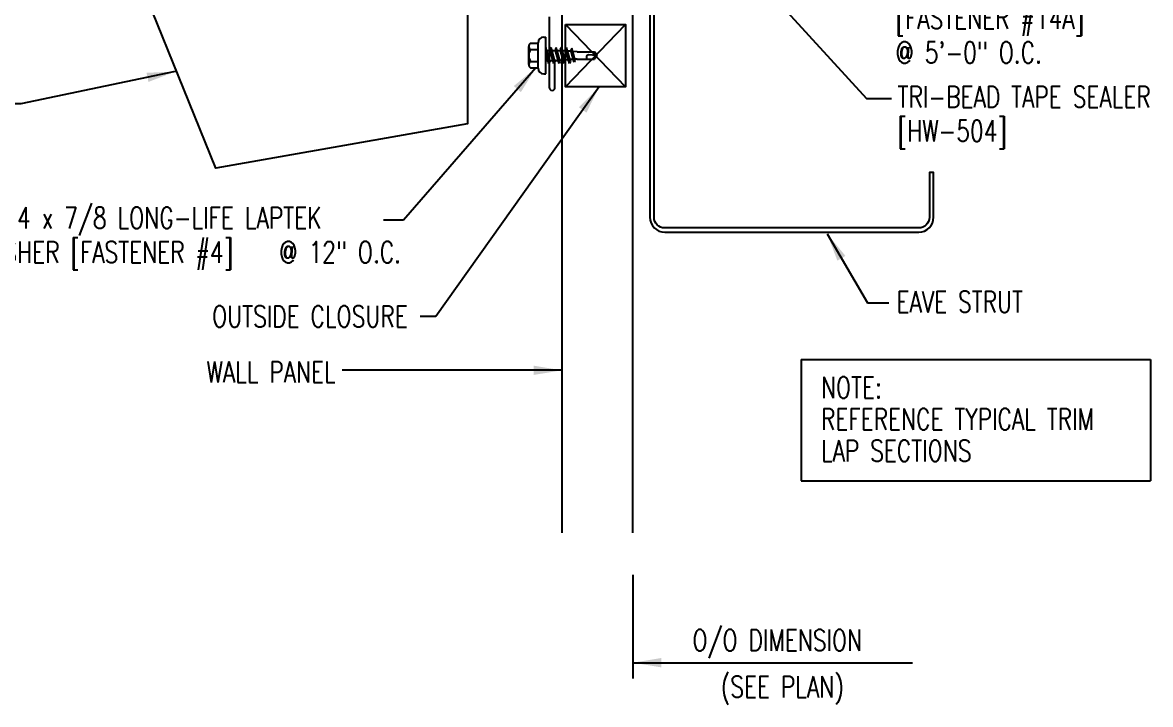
# Model space of a CAD drawing. Header units: inches. Extents: x 5.9 to 48.7, y 11.5 to 61.9.
# Drawn here: x 22.4 to 42.27, y 11.55 to 23.57 of the extents above; entities that cross this region are included whole.
import ezdxf
from ezdxf.enums import TextEntityAlignment as Align

# ---------------------------------------------------------------- set-up
doc = ezdxf.new("R2010")
doc.units = ezdxf.units.IN
doc.header["$MEASUREMENT"] = 0
for name, color, linetype in [('CLO', 3, 'Continuous'), ('DIM', 2, 'Continuous'), ('FASTENER', 9, 'Continuous'), ('PANEL', 11, 'Continuous'), ('STLA', 10, 'Continuous'), ('TEXT', 2, 'Continuous'), ('TRIM', 6, 'Continuous')]:
    doc.layers.add(name, color=color, linetype=linetype)
doc.styles.add('TEXT', font='SIMPLEX', dxfattribs={"width": 0.75, "height": 6})
doc.styles.add('TEXT1', font='ROMANS.shx', dxfattribs={"width": 0.75, "height": 0.375})
doc.dimstyles.new('DETAIL$7', dxfattribs={"dimscale": 4, "dimtxt": 6, "dimasz": 0.125, "dimexe": 0.0625, "dimexo": 0.125, "dimgap": 0.0625, "dimtad": 1, "dimdec": 5, "dimzin": 3, "dimdsep": 46, "dimlunit": 4, "dimtxsty": 'TEXT', "dimblk": 'ARCHTICK', "dimcen": 0.0625, "dimclrd": 7, "dimclre": 7, "dimclrt": 2, "dimadec": 0, "dimazin": 0, "dimtfac": 0.666667, "dimtdec": 5, "dimtmove": 0, "dimatfit": 3, "dimfxl": 0, "dimfrac": 2, "dimtolj": 1, "dimtzin": 3, "dimarcsym": 0})

# ---------------------------------------------------------------- blocks, each defined once
blk = doc.blocks.new('_ArchTick')
at = {"color": 0, "linetype": 'ByBlock', "const_width": 0.15}
blk.add_lwpolyline([(-0.5, -0.5), (0.5, 0.5)], dxfattribs=at)
blk = doc.blocks.new('dsc-HW-504')
at = {"layer": 'TEXT', "style": 'TEXT1', "width": 0.75}
for s, p in [('TRI-BEAD TAPE SEALER', (0, 0)), ('[HW-504]', (0, -0.6))]:
    blk.add_text(s, height=0.375, dxfattribs=at).set_placement(p)
at = {"layer": 'TEXT', "style": 'TEXT1', "flags": 1}
for tag, p in [('COLOR', (0, -1.2)), ('CALC', (0, -1.2)), ('OPT1', (0, -1.2)), ('OPT2', (0, -1.2)), ('OPT3', (0, -1.2)), ('GAGE', (0, -1.2)), ('SHPLN', (0, -1.2)), ('PART', (0, -1.2)), ('DESCRIPTION', (0, -1.2)), ('MULTIPLE', (0, -1.2)), ('SPARE1', (0, -1.8)), ('SPARE2', (0, -1.8)), ('SPARE3', (0, -1.8)), ('SPARE4', (0, -1.8)), ('SPARE5', (0, -1.8)), ('SPARE6', (0, -1.8)), ('SPARE7', (0, -1.8)), ('SPARE8', (0, -1.8)), ('SPARE9', (0, -1.8)), ('SPARE10', (0, -1.8))]:
    blk.add_attdef(tag, p, '', height=0.375, dxfattribs=at)
blk = doc.blocks.new('fz5')
at = {"layer": 'FASTENER'}
for p, q in [((-0.217, 0.305), (-0.217, 0.171)), ((-0.163, 0.337), (0.159, 0.337)), ((-0.108, 0.305), (-0.108, 0.171)), ((0.105, 0.305), (0.105, 0.171)), ((0.214, 0.305), (0.214, 0.171)), ((-0.326, 0.071), (-0.326, 0.037)), ((-0.326, 0.037), (0.322, 0.037)), ((-0.226, 0.171), (0.214, 0.171)), ((-0.141, -0.014), (0.037, 0.037)), ((-0.105, -0.034), (0.137, 0.035)), ((-0.088, 0.037), (-0.088, 0.001)), ((-0.088, 0.037), (0.085, 0.037)), ((0.085, 0.037), (0.134, 0.037)), ((0.085, 0.02), (0.085, -0.041)), ((0.137, 0.035), (0.134, 0.037)), ((0.322, 0.071), (0.322, 0.037)), ((-0.105, -0.034), (-0.141, -0.014)), ((-0.141, -0.105), (0.102, -0.036)), ((-0.105, -0.125), (-0.141, -0.105)), ((-0.141, -0.196), (0.102, -0.127)), ((-0.105, -0.216), (-0.141, -0.196)), ((-0.105, -0.125), (0.137, -0.056)), ((-0.105, -0.216), (0.137, -0.147)), ((-0.088, -0.029), (-0.088, -0.09)), ((-0.088, -0.12), (-0.088, -0.181)), ((0.085, -0.071), (0.085, -0.131)), ((0.085, -0.162), (0.085, -0.211)), ((0.137, -0.056), (0.102, -0.036)), ((0.137, -0.147), (0.102, -0.127)), ((-0.141, -0.287), (0.102, -0.217)), ((-0.105, -0.307), (-0.141, -0.287)), ((-0.141, -0.378), (0.102, -0.308)), ((-0.105, -0.398), (-0.141, -0.378)), ((-0.105, -0.307), (0.137, -0.238)), ((-0.105, -0.398), (0.137, -0.328)), ((-0.084, -0.27), (-0.088, -0.211)), ((-0.078, -0.36), (-0.082, -0.3)), ((-0.071, -0.449), (-0.075, -0.389)), ((0.071, -0.408), (0.075, -0.346)), ((0.077, -0.315), (0.082, -0.253)), ((0.084, -0.223), (0.085, -0.211)), ((0.137, -0.238), (0.102, -0.217)), ((0.137, -0.328), (0.102, -0.308)), ((-0.122, -0.463), (0.089, -0.403)), ((-0.086, -0.483), (-0.122, -0.463)), ((-0.086, -0.483), (0.124, -0.423)), ((-0.066, -0.516), (-0.069, -0.478)), ((-0.066, -0.516), (-0.066, -0.82)), ((0.063, -0.515), (0.068, -0.439)), ((0.063, -0.516), (0.063, -0.82)), ((0.124, -0.423), (0.089, -0.403)), ((-0.003, -0.854), (0.009, -0.714)), ((-0.002, -0.866), (-0.066, -0.82)), ((-0.002, -0.866), (0.063, -0.82))]:
    blk.add_line(p, q, dxfattribs=at)
for centre, radius, start, end in [((-0.163, 0.274), 0.0628, 29.8754, 150.1246), ((-0.002, 0.141), 0.196, 56.9974, 123.0026), ((0.159, 0.274), 0.0628, 29.8754, 150.1246), ((-0.226, 0.071), 0.1, 90, 180), ((0.222, 0.071), 0.1, 0, 90), ((0.073, -0.516), 0.01, 175.9484, 180), ((-0.036, -0.723), 0.0461, 11.1445, 130.906), ((0.039, -0.855), 0.0422, 55.4585, 194.8454)]:
    blk.add_arc(centre, radius, start, end, dxfattribs=at)
blk = doc.blocks.new('FD-F14A')
at = {"layer": 'TEXT', "style": 'TEXT1', "width": 0.75}
for s, p in [('1/8 x 3/8 POP RIVET', (0.0047, -0.0408)), ('[FASTENER #14A]', (0.0047, -0.1926))]:
    blk.add_text(s, height=0.09375, dxfattribs=at).set_placement(p)
blk.add_attdef('(QUANTITY)', (0.0047, -0.3444), '', height=0.0938, dxfattribs=at)
blk = doc.blocks.new('FD-F4')
at = {"layer": 'TEXT', "style": 'TEXT1', "width": 0.75}
for s, p in [('1/4-14 x 7/8 LONG-LIFE LAPTEK', (0.0047, -0.0408)), ('W/WASHER [FASTENER #4]', (0.0047, -0.1926))]:
    blk.add_text(s, height=0.09375, dxfattribs=at).set_placement(p)
blk.add_attdef('(QUANTITY)', (1.4847, -0.1926), '', height=0.0938, dxfattribs=at)
at = {"layer": 'TEXT', "style": 'TEXT1', "flags": 1}
for tag, p in [('Color', (0.0624, -0.4349)), ('Calc', (0.0624, -0.4349)), ('Opt1', (0.0624, -0.4349)), ('Opt2', (0.0624, -0.4349)), ('Opt3', (0.0624, -0.4349)), ('Description', (0.0624, -0.4349)), ('Multiple', (0.0624, -0.4349)), ('Part', (0.0624, -0.4349)), ('Spare1', (0.0624, -0.6224)), ('Spare2', (0.0624, -0.6224)), ('Spare3', (0.0624, -0.6224)), ('Spare4', (0.0624, -0.6224)), ('Spare5', (0.0624, -0.6224)), ('Spare6', (0.0624, -0.6224)), ('Spare7', (0.0624, -0.6224)), ('Spare8', (0.0624, -0.6224)), ('Spare9', (0.0624, -0.6224)), ('Spare10', (0.0624, -0.6224))]:
    blk.add_attdef(tag, p, '', height=0.0938, dxfattribs=at)
blk = doc.blocks.new('A$C30686E82')
for p, q in [((-2.715, 0.761), (3.437, 0.761)), ((-2.715, 0.761), (-2.715, -1.379)), ((3.437, 0.761), (3.437, -1.379)), ((-2.715, -1.379), (3.437, -1.379))]:
    blk.add_line(p, q)
at = {"layer": 'TEXT', "style": 'TEXT1', "width": 0.75}
for s, p in [('NOTE:', (-2.368, 0.081)), ('REFERENCE TYPICAL TRIM', (-2.368, -0.477)), ('LAP SECTIONS', (-2.368, -1.035))]:
    blk.add_text(s, height=0.375, dxfattribs=at).set_placement(p)

msp = doc.modelspace()

# ---------------------------------------------------------------- linework, layer by layer
msp.add_line((37.26887, 22.23007), (37.71215, 22.23007))
at = {"layer": 'CLO'}
for p, q in [((31.96791, 22.43428), (33.02652, 23.53018)), ((31.96791, 23.53018), (33.02652, 22.43428))]:
    msp.add_line(p, q, dxfattribs=at)
msp.add_lwpolyline([(31.96791, 23.53018), (33.02652, 23.53018), (33.02652, 22.43428), (31.96791, 22.43428)], close=True, dxfattribs=at)
at = {"layer": 'DIM', "color": 7}
msp.add_line((33.15396, 13.83116), (33.15396, 12.00877), dxfattribs=at)
at = {"layer": 'PANEL'}
for p, q in [((31.90396, 27.83544), (31.90396, 14.5725)), ((33.15396, 14.5725), (33.15396, 27.83544))]:
    msp.add_line(p, q, dxfattribs=at)
at = {"layer": 'STLA'}
msp.add_lwpolyline([(38.5593, 27.70602), (38.4225, 28.48185, 0.41421356), (38.11875, 28.69453), (33.6696, 27.91003, 0.36397023), (33.45293, 27.65181), (33.45293, 20.13402, 0.41421356), (33.71513, 19.87182), (38.19073, 19.87182, 0.41421356), (38.45293, 20.13402), (38.45293, 20.92182), (38.37823, 20.92182), (38.37823, 20.13402, -0.41421356), (38.19073, 19.94652), (33.71513, 19.94652, -0.41421356), (33.52763, 20.13402), (33.52763, 27.65181, -0.36397023), (33.68257, 27.83646), (38.13172, 28.62097, -0.41421356), (38.34893, 28.46888), (38.48573, 27.69304)], format="xyb", close=True, dxfattribs=at)
at = {"layer": 'TRIM'}
for p, q in [((31.68519, 22.41862), (31.68519, 23.66862)), ((31.77894, 22.41862), (31.77894, 22.91862))]:
    msp.add_line(p, q, dxfattribs=at)
msp.add_lwpolyline([(29.25368, 28.53977), (30.23849, 28.71342), (30.23849, 21.77974), (25.80686, 20.99833), (24.02747, 25.40245), (24.19325, 30.14956), (25.17805, 30.32321), (25.26488, 29.8308)], dxfattribs=at)
msp.add_arc((31.73207, 22.41754), 0.04689, 178.678358, 1.321642, dxfattribs=at)

# ---------------------------------------------------------------- block references
msp.add_blockref('A$C30686E82', (38.83545, 16.86789))
at = {"layer": 'FASTENER', "rotation": 90}
msp.add_blockref('fz5', (31.65678, 22.98879), dxfattribs=at)
at = {"layer": 'TEXT', "xscale": 4, "yscale": 4, "zscale": 4}
for name, p, values in [('FD-F14A', (37.75997, 24.22742), {'(QUANTITY)': '@ 5\'-0" O.C.'}), ('FD-F4', (20.98303, 20.10194), {'(QUANTITY)': '@ 12" O.C.'})]:
    msp.add_blockref(name, p, dxfattribs=at).add_auto_attribs(values)
at = {"layer": 'TEXT'}
msp.add_blockref('dsc-HW-504', (37.81629, 22.06885), dxfattribs=at)

# ---------------------------------------------------------------- texts
at = {"layer": 'TEXT', "style": 'TEXT1', "width": 0.75}
for s, p in [('EAVE STRUT', (37.79717, 18.45561)), ('O/O DIMENSION', (34.2026, 12.49172)), ('(SEE PLAN)', (34.70128, 11.67363))]:
    msp.add_text(s, height=0.375, dxfattribs=at).set_placement(p)
for s, p in [('OUTSIDE CLOSURE', (29.18724, 18.20052)), ('WALL PANEL', (27.91784, 17.22021))]:
    msp.add_text(s, height=0.375, dxfattribs=at).set_placement(p, align=Align.RIGHT)

# ---------------------------------------------------------------- leaders
for points in [[(32.41188, 29.10138), (32.33519, 27.63425), (37.26887, 22.23007)], [(25.09143, 22.70323), (22.37323, 22.13333), (22.11427, 22.13333)], [(31.44705, 22.77164), (29.1138, 20.08693), (28.7584, 20.08693)], [(32.5596, 22.43428), (29.68552, 18.38822), (29.40738, 18.38822)], [(31.90396, 17.43773), (28.48026, 17.43773), (28.03215, 17.43773)]]:
    msp.add_leader(points, dimstyle='DETAIL$7')
at = {"layer": 'DIM', "color": 7}
msp.add_leader([(33.15396, 12.28444), (38.08308, 12.28444)], dimstyle='DETAIL$7', dxfattribs=at)
at = {"layer": 'TEXT'}
msp.add_leader([(36.57649, 19.84429), (37.28728, 18.62547), (37.66228, 18.62547)], dimstyle='DETAIL$7', dxfattribs=at)

doc.saveas('drawing.dxf')
